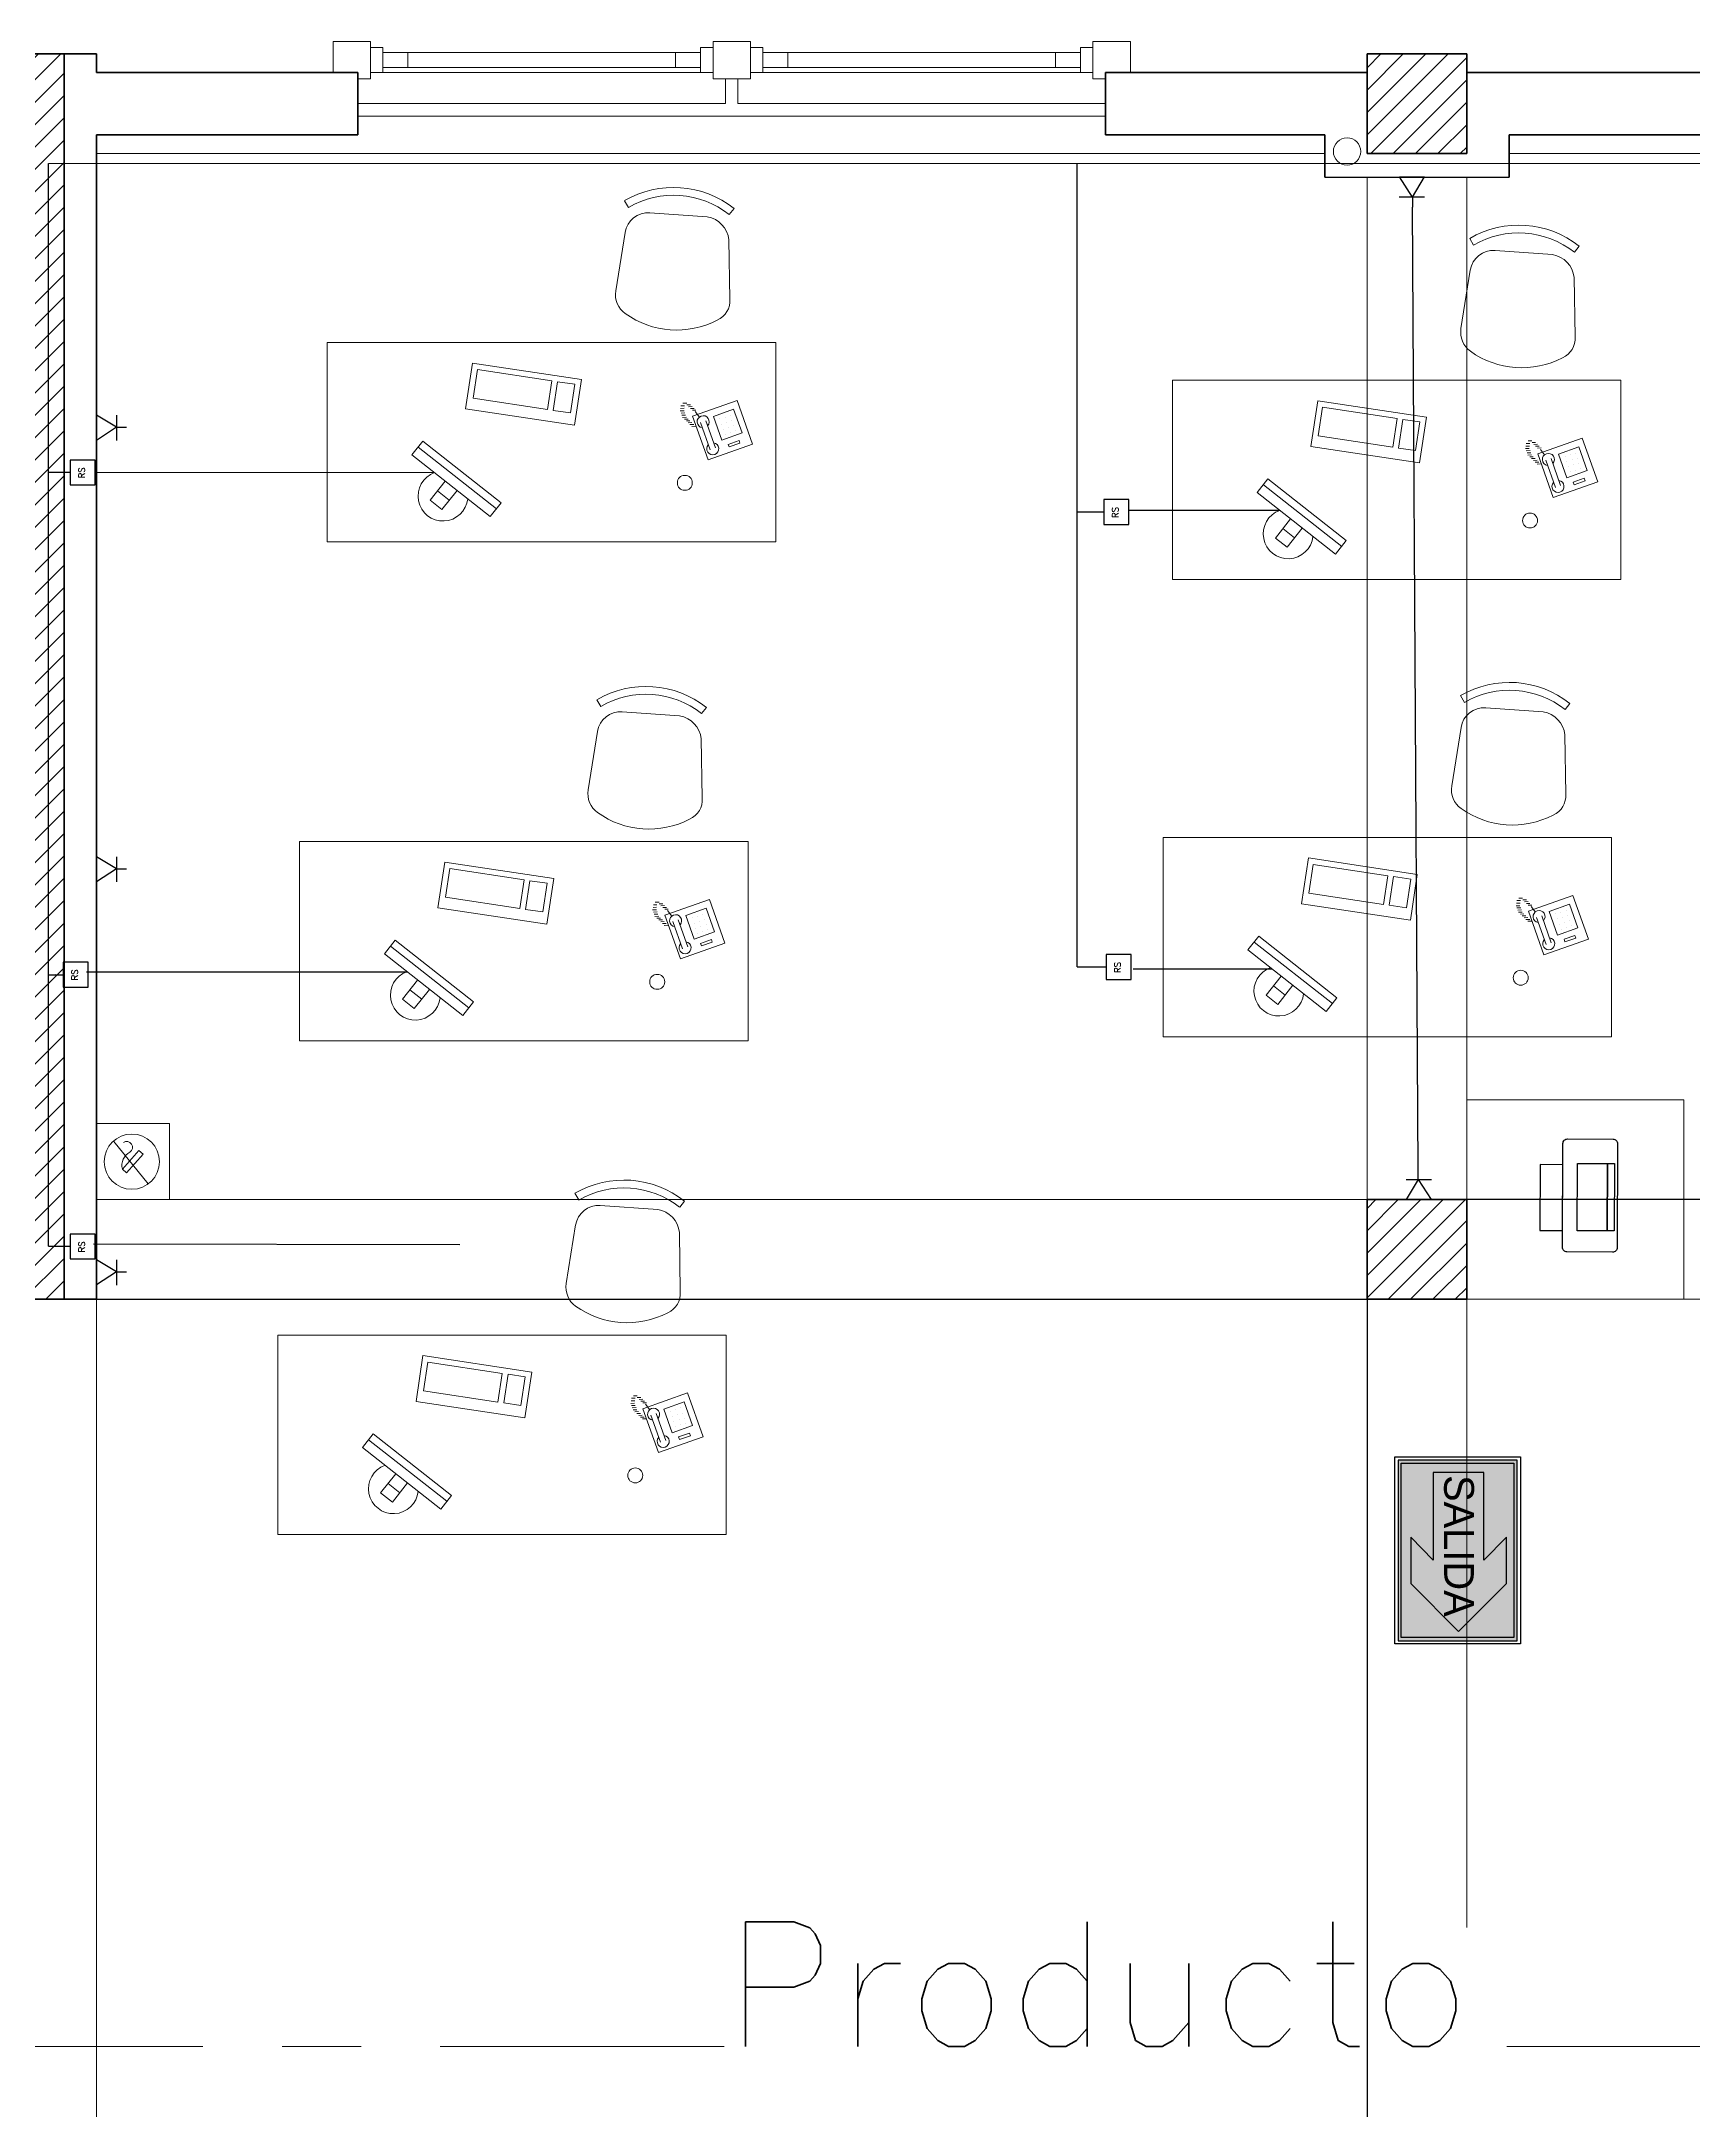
# Model space of a CAD drawing. Extents: x 1009 to 1343, y -172900 to 201.
# Drawn here: x 1100.69 to 1107.32, y 133.48 to 141.79 of the extents above; entities that cross this region are included whole.
import ezdxf

# ---------------------------------------------------------------- set-up
doc = ezdxf.new("R2010")
doc.units = 0
doc.header["$LTSCALE"] = 0.5
doc.linetypes.add('CENTER', pattern=[50.8, 31.75, -6.35, 6.35, -6.35])
doc.linetypes.add('TRAZOS2', pattern=[0.375, 0.25, -0.125])
doc.layers.get('0').update_dxf_attribs({"linetype": 'CONTINUOUS'})
for name, color, linetype in [('BRIGADAS', 8, 'TRAZOS2'), ('Cableado', 100, 'CONTINUOUS'), ('Electricidad', 50, 'CONTINUOUS'), ('MARCO_FONDO_NEGRO', 7, 'CONTINUOUS'), ('SEÑAL_FONDO_FIGURAS', 254, 'CONTINUOUS'), ('SEÑAL_FONDO_NEGRO', 7, 'CONTINUOUS'), ('SEÑAL_FONDO_VERDE', 86, 'CONTINUOUS')]:
    doc.layers.add(name, color=color, linetype=linetype)
for name, color, linetype, lineweight in [('Carpintería', 55, 'CONTINUOUS', 20), ('Detalles .05', 243, 'CONTINUOUS', 5), ('Detalles 01', 8, 'CONTINUOUS', 9), ('Equipamiento movil', 33, 'CONTINUOUS', 9), ('Muros corte', 7, 'CONTINUOUS', 40), ('Sist. contra incendio', 1, 'CONTINUOUS', 18), ('Tratamiento pisos', 251, 'CONTINUOUS', 9), ('Vidrios', 147, 'CONTINUOUS', 13)]:
    doc.layers.add(name, color=color, linetype=linetype, lineweight=lineweight)
doc.styles.add('franklin gothic medium', font='framd.ttf')
doc.styles.add('Texto 5 mm', font='simplex.shx', dxfattribs={"height": 0.5})
pattern_1 = [(45, (7.367904, 13.52993), (-0.0449012806, 0.0449012806), [])]

# ---------------------------------------------------------------- blocks, each defined once
blk = doc.blocks.new('TELEFONO')
at = {"layer": 'Detalles .05'}
for p, q in [((0.139, 0.134), (-0.098, 0.134)), ((-0.098, 0.134), (-0.098, -0.099)), ((0.081, 0.108), (0.023, 0.108)), ((0.023, 0.108), (0.023, 0.094)), ((0.081, 0.094), (0.081, 0.108)), ((0.139, -0.099), (0.139, 0.134)), ((-0.071, 0.089), (-0.071, -0.055)), ((-0.043, 0.089), (-0.043, -0.055)), ((0.108, 0.063), (0, 0.063)), ((0, 0.063), (0, -0.063)), ((0.023, 0.094), (0.081, 0.094)), ((0.027, 0.041), (0.027, 0.041)), ((0.027, 0.014), (0.027, 0.014)), ((0.054, 0.041), (0.054, 0.041)), ((0.054, 0.014), (0.054, 0.014)), ((0.081, 0.041), (0.081, 0.041)), ((0.081, 0.014), (0.081, 0.014)), ((0.108, -0.063), (0.108, 0.063)), ((-0.124, -0.093), (-0.141, -0.098)), ((-0.118, -0.081), (-0.135, -0.087)), ((-0.112, -0.07), (-0.129, -0.075)), ((-0.106, -0.058), (-0.124, -0.064)), ((-0.101, -0.047), (-0.118, -0.052)), ((-0.098, -0.099), (0.139, -0.099)), ((-0.067, -0.083), (-0.078, -0.116)), ((0, -0.063), (0.108, -0.063)), ((0.027, -0.013), (0.027, -0.013)), ((0.027, -0.04), (0.027, -0.04)), ((0.054, -0.013), (0.054, -0.013)), ((0.054, -0.04), (0.054, -0.04)), ((0.081, -0.013), (0.081, -0.013)), ((0.081, -0.04), (0.081, -0.04)), ((-0.129, -0.104), (-0.147, -0.11)), ((-0.129, -0.116), (-0.147, -0.121)), ((-0.129, -0.127), (-0.147, -0.133)), ((-0.129, -0.139), (-0.147, -0.145)), ((-0.124, -0.15), (-0.141, -0.156)), ((-0.118, -0.162), (-0.135, -0.168)), ((-0.104, -0.17), (-0.122, -0.176)), ((-0.089, -0.156), (-0.106, -0.162)), ((-0.083, -0.145), (-0.101, -0.15)), ((-0.078, -0.133), (-0.095, -0.139)), ((-0.072, -0.121), (-0.089, -0.127))]:
    blk.add_line(p, q, dxfattribs=at)
for centre, start, end in [((-0.057, 0.089), 298.4915, 241.5085), ((-0.057, -0.055), 118.4915, 61.5085)]:
    blk.add_arc(centre, 0.0302, start, end, dxfattribs=at)
blk = doc.blocks.new('RECTANG')
for p, q in [((1, 1), (0, 1)), ((0, 1), (0, 0)), ((1, 0), (1, 1)), ((0, 0), (1, 0))]:
    blk.add_line(p, q)
blk = doc.blocks.new('KEYBOARD', base_point=(60, 294))
for p, xscale, yscale, zscale in [((60, 294), 19, 8, 19), ((61, 295), 13, 5, 13), ((75, 295), 3, 5, 3)]:
    blk.add_blockref('RECTANG', p, dxfattribs=dict(xscale=xscale, yscale=yscale, zscale=zscale))
blk = doc.blocks.new('silla compu')
for p, q in [((-0.1982, 0.1308), (-0.2154, -0.1066)), ((0.255, 0.0583), (0.1971, -0.1726)), ((-0.2253, -0.2074), (-0.2468, -0.23)), ((0.0915, -0.2423), (-0.1368, -0.2057)), ((0.1752, -0.2715), (0.1885, -0.2997))]:
    blk.add_line(p, q)
for centre, radius, start, end in [((-0.1049, 0.1241), 0.0936, 112.49672, 175.87343), ((-0.0054, -0.1162), 0.3537, 49.31066, 112.49672), ((0.1754, 0.0846), 0.0838, 341.69279, 53.55182), ((-0.122, -0.1133), 0.0936, 175.87343, 260.90369), ((0.022, 0.0547), 0.3916, 226.64553, 295.16185), ((0.0221, 0.0552), 0.3607, 226.69723, 295.11015), ((0.0985, -0.138), 0.1045, 266.18787, 340.64976)]:
    blk.add_arc(centre, radius, start, end)
blk = doc.blocks.new('A$C4F586106')
at = {"layer": 'SEÑAL_FONDO_FIGURAS'}
h = blk.add_hatch(color=256, dxfattribs=at)
h.paths.add_polyline_path([(1.092, 0.238), (0.029, 0.238), (0.029, 1.85), (1.092, 1.85)])
h.paths.add_polyline_path([(1.063, 1.821), (0.058, 1.821), (0.058, 0.267), (1.063, 0.267)], flags=16)
h.paths.add_polyline_path([(0.807, 1.55), (0.807, 0.438), (0.287, 0.438), (0.287, 1.55)], flags=8)
blk.add_hatch(color=256, dxfattribs=at).paths.add_polyline_path([(0.553, 1.768), (0.126, 1.339), (0.126, 0.925), (0.327, 1.132), (0.327, 0.349), (0.553, 0.349), (0.778, 0.349), (0.778, 1.132), (0.979, 0.925), (0.979, 1.339)])
at = {"layer": 'SEÑAL_FONDO_VERDE'}
h = blk.add_hatch(color=256, dxfattribs=at)
h.paths.add_polyline_path([(0.058, 0.267), (0.058, 1.821), (1.063, 1.821), (1.063, 0.267)])
h.paths.add_polyline_path([(0.327, 0.349), (0.553, 0.349), (0.778, 0.349), (0.778, 1.132), (0.979, 0.925), (0.979, 1.339), (0.553, 1.768), (0.126, 1.339), (0.126, 0.925), (0.327, 1.132)], flags=16)
at = {"layer": 'MARCO_FONDO_NEGRO'}
blk.add_lwpolyline([(1.121, 1.879), (1.121, 0.209), (0, 0.209), (0, 1.879)], close=True, dxfattribs=at)
at = {"layer": 'SEÑAL_FONDO_FIGURAS'}
blk.add_lwpolyline([(1.092, 1.85), (0.029, 1.85), (0.029, 0.238), (1.092, 0.238)], close=True, dxfattribs=at)
at = {"layer": 'SEÑAL_FONDO_NEGRO'}
blk.add_lwpolyline([(1.063, 1.821), (1.063, 0.267), (0.058, 0.267), (0.058, 1.821)], close=True, dxfattribs=at)
at = {"layer": 'SEÑAL_FONDO_VERDE'}
for points in [[(1.063, 1.821), (1.063, 0.267), (0.058, 0.267), (0.058, 1.821)], [(0.553, 0.349), (0.778, 0.349), (0.778, 1.132), (0.979, 0.925), (0.979, 1.339), (0.553, 1.768), (0.126, 1.339), (0.126, 0.925), (0.327, 1.132), (0.327, 0.349)], [(0.553, 0.349), (0.778, 0.349), (0.778, 1.132), (0.979, 0.925), (0.979, 1.339), (0.553, 1.768), (0.126, 1.339), (0.126, 0.925), (0.327, 1.132), (0.327, 0.349)]]:
    blk.add_lwpolyline(points, close=True, dxfattribs=at)
at = {"layer": 'SEÑAL_FONDO_VERDE', "style": 'franklin gothic medium'}
blk.add_text('SALIDA', height=0.2658, rotation=90, dxfattribs=at).set_placement((0.681, 0.372))

msp = doc.modelspace()

# ---------------------------------------------------------------- hatches: boundary and pattern name
at = {"layer": 'Detalles 01'}
h = msp.add_hatch(dxfattribs=at)
h.set_pattern_fill('ANSI31', color=256, scale=0.02, style=0)
h.set_pattern_definition(pattern_1)
h.paths.add_polyline_path([(1100.5435, 136.735), (1100.7835, 136.735), (1100.7835, 141.735), (1100.5435, 141.735)])
h = msp.add_hatch(dxfattribs=at)
h.set_pattern_fill('ANSI31', color=256, scale=0.02, style=0)
h.set_pattern_definition(pattern_1)
h.paths.add_polyline_path([(1106.0135, 141.735), (1106.0135, 141.335), (1106.4135, 141.335), (1106.4135, 141.735)])
h = msp.add_hatch(dxfattribs=at)
h.set_pattern_fill('ANSI31', color=256, scale=0.02, style=0)
h.set_pattern_definition(pattern_1)
h.paths.add_polyline_path([(1106.0135, 136.735), (1106.4135, 136.735), (1106.4135, 137.135), (1106.0135, 137.135)])

# ---------------------------------------------------------------- linework, layer by layer
at = {"layer": 'Cableado'}
for p, q in [((1100.7208, 141.2951), (1128.4807, 141.297)), ((1100.7208, 136.9481), (1100.7208, 141.2951)), ((1104.8498, 138.0698), (1104.8498, 141.2954)), ((1100.9087, 140.1042), (1100.8087, 140.1042)), ((1100.8087, 140.1042), (1100.8087, 140.0042)), ((1100.9087, 140.0042), (1100.9087, 140.1042)), ((1100.7208, 140.0558), (1100.8087, 140.0558)), ((1100.7757, 140.0558), (1100.7757, 140.0558)), ((1100.8087, 140.0042), (1100.9087, 140.0042)), ((1102.2708, 140.0534), (1100.9087, 140.0543)), ((1105.0569, 139.9451), (1104.9569, 139.9451)), ((1104.9569, 139.9451), (1104.9569, 139.8451)), ((1105.0569, 139.8451), (1105.0569, 139.9451)), ((1104.8498, 139.8967), (1104.9569, 139.8967)), ((1104.9239, 139.8967), (1104.9239, 139.8967)), ((1104.9569, 139.8451), (1105.0569, 139.8451)), ((1105.6632, 139.9021), (1105.0569, 139.9021)), ((1100.8805, 138.0883), (1100.7805, 138.0883)), ((1100.7805, 138.0883), (1100.7805, 137.9883)), ((1100.8805, 137.9883), (1100.8805, 138.0883)), ((1105.0661, 138.1183), (1104.9661, 138.1183)), ((1104.9661, 138.1183), (1104.9661, 138.0183)), ((1105.0661, 138.0183), (1105.0661, 138.1183)), ((1100.7208, 138.0368), (1100.7835, 138.0368)), ((1100.7475, 138.0399), (1100.7475, 138.0399)), ((1102.162, 138.0483), (1100.8735, 138.0483)), ((1104.8498, 138.0698), (1104.9661, 138.0698)), ((1104.9331, 138.0698), (1104.9331, 138.0698)), ((1104.9661, 138.0183), (1105.0661, 138.0183)), ((1105.0751, 138.0608), (1105.6328, 138.0608)), ((1100.7805, 137.9883), (1100.8805, 137.9883)), ((1100.7208, 136.9481), (1100.8087, 136.9481)), ((1100.7757, 136.9481), (1100.7757, 136.9481)), ((1100.9087, 136.9965), (1100.8087, 136.9965)), ((1100.8087, 136.9965), (1100.8087, 136.8965)), ((1102.3721, 136.9535), (1100.9017, 136.9564)), ((1100.9087, 136.8965), (1100.9087, 136.9965)), ((1100.8087, 136.8965), (1100.9087, 136.8965))]:
    msp.add_line(p, q, dxfattribs=at)
at = {"layer": 'Cableado', "color": 0}
msp.add_line((1105.8435, 141.24), (1106.5835, 141.24), dxfattribs=at)
at = {"layer": 'Cableado'}
msp.add_lwpolyline([(1106.798, 136.9429), (1106.7999, 137.3603, -0.414214), (1106.818, 137.3782), (1107.0011, 137.3774, -0.414214), (1107.0191, 137.3593), (1107.0172, 136.9419, -0.414214), (1106.9991, 136.924), (1106.816, 136.9248, -0.414214)], format="xyb", close=True, dxfattribs=at)
for points in [[(1106.7984, 137.0109), (1106.7995, 137.2748), (1106.7087, 137.2752), (1106.7075, 137.0113)], [(1106.8575, 137.01), (1106.8588, 137.2799), (1106.9783, 137.2793), (1106.9771, 137.0094)], [(1106.9771, 137.0094), (1106.9783, 137.2793), (1107.0062, 137.2792), (1107.005, 137.0093)]]:
    msp.add_lwpolyline(points, close=True, dxfattribs=at)
at = {"layer": 'Carpintería'}
for p, q in [((1102.0135, 141.785), (1101.8635, 141.785)), ((1101.8635, 141.785), (1101.8635, 141.66)), ((1102.0135, 141.785), (1102.0135, 141.635)), ((1102.0135, 141.76), (1102.0635, 141.76)), ((1102.0635, 141.76), (1102.0635, 141.66)), ((1102.0635, 141.74), (1103.3385, 141.74)), ((1102.1635, 141.74), (1102.1635, 141.68)), ((1103.2385, 141.74), (1103.2385, 141.68)), ((1103.3885, 141.76), (1103.3385, 141.76)), ((1103.3385, 141.66), (1103.3385, 141.76)), ((1103.5385, 141.785), (1103.3885, 141.785)), ((1103.3885, 141.785), (1103.3885, 141.635)), ((1103.5385, 141.785), (1103.5385, 141.635)), ((1103.5385, 141.76), (1103.5885, 141.76)), ((1103.5885, 141.76), (1103.5885, 141.66)), ((1103.5885, 141.74), (1104.8635, 141.74)), ((1103.6885, 141.74), (1103.6885, 141.68)), ((1104.7635, 141.74), (1104.7635, 141.68)), ((1104.8635, 141.76), (1104.8635, 141.66)), ((1104.9135, 141.76), (1104.8635, 141.76)), ((1104.9135, 141.785), (1104.9135, 141.635)), ((1104.9135, 141.785), (1105.0635, 141.785)), ((1105.0635, 141.785), (1105.0635, 141.66)), ((1102.0635, 141.66), (1102.0135, 141.66)), ((1102.0635, 141.68), (1103.3385, 141.68)), ((1103.3385, 141.66), (1103.3885, 141.66)), ((1103.5885, 141.66), (1103.5385, 141.66)), ((1103.5885, 141.68), (1104.8635, 141.68)), ((1104.8635, 141.66), (1104.9135, 141.66)), ((1102.0135, 141.635), (1101.9635, 141.635)), ((1103.5385, 141.635), (1103.3885, 141.635)), ((1104.9135, 141.635), (1104.9635, 141.635))]:
    msp.add_line(p, q, dxfattribs=at)
at = {"layer": 'Detalles 01'}
for p, q in [((1103.3385, 141.66), (1102.0635, 141.66)), ((1104.8635, 141.66), (1103.5885, 141.66)), ((1103.4385, 141.635), (1103.4385, 141.535)), ((1103.4885, 141.635), (1103.4885, 141.535)), ((1103.4385, 141.535), (1101.9635, 141.535)), ((1104.9635, 141.535), (1103.4885, 141.535)), ((1104.9635, 141.485), (1101.9635, 141.485))]:
    msp.add_line(p, q, dxfattribs=at)
at = {"layer": 'Detalles 01', "linetype": 'CENTER', "ltscale": 0.1}
for p, q in [((1097.2135, 133.735), (1103.4336, 133.735)), ((1106.574, 133.735), (1113.3403, 133.735))]:
    msp.add_line(p, q, dxfattribs=at)
at = {"layer": 'Detalles 01'}
msp.add_circle((1105.9332, 141.3429), 0.055, dxfattribs=at)
at = {"layer": 'Electricidad'}
for p, q in [((1106.196, 141.1598), (1106.1435, 141.2406)), ((1106.196, 141.1598), (1106.244, 141.2406)), ((1106.244, 141.1598), (1106.1427, 141.1598)), ((1106.196, 141.1598), (1106.196, 141.1197)), ((1106.2188, 137.2559), (1106.196, 141.1197)), ((1100.9943, 140.2356), (1100.9135, 140.2837)), ((1100.9943, 140.2837), (1100.9943, 140.1824)), ((1100.9943, 140.2356), (1100.9135, 140.1832)), ((1100.9135, 138.5113), (1100.9135, 140.1832)), ((1100.9943, 140.2356), (1101.0344, 140.2356)), ((1100.9943, 138.4632), (1100.9135, 138.5113)), ((1100.9943, 138.5113), (1100.9943, 138.41)), ((1100.9943, 138.4632), (1100.9135, 138.4108)), ((1100.9943, 138.4632), (1101.0344, 138.4632)), ((1100.9135, 136.8929), (1100.9135, 138.4108)), ((1106.2188, 137.2158), (1106.2188, 137.2559)), ((1106.1707, 137.2158), (1106.272, 137.2158)), ((1106.2188, 137.2158), (1106.1707, 137.135)), ((1106.2188, 137.2158), (1106.2712, 137.135)), ((1111.1135, 137.135), (1106.2712, 137.135)), ((1100.9943, 136.8449), (1100.9135, 136.8929)), ((1100.9943, 136.8449), (1100.9135, 136.7924)), ((1100.9943, 136.8929), (1100.9943, 136.7916)), ((1100.9943, 136.8449), (1101.0344, 136.8449)), ((1100.9135, 136.735), (1106.0135, 136.735)), ((1106.0135, 136.735), (1106.0135, 130.5963))]:
    msp.add_line(p, q, dxfattribs=at)
for points in [[(1106.1435, 141.2406), (1106.244, 141.2406)], [(1100.9135, 140.1832), (1100.9135, 140.2837)], [(1100.9135, 138.4108), (1100.9135, 138.5113)], [(1106.2712, 137.135), (1106.1707, 137.135)], [(1100.9135, 136.7924), (1100.9135, 136.8929)]]:
    msp.add_lwpolyline(points, dxfattribs=at)
at = {"layer": 'Equipamiento movil'}
for p, q in [((1103.6401, 140.576), (1101.8401, 140.576)), ((1101.8401, 140.576), (1101.8401, 139.776)), ((1103.6401, 140.576), (1103.6401, 139.776)), ((1107.0325, 140.4247), (1105.2325, 140.4247)), ((1105.2325, 140.4247), (1105.2325, 139.6247)), ((1107.0325, 140.4247), (1107.0325, 139.6247)), ((1102.2235, 140.1797), (1102.1802, 140.1247)), ((1102.2235, 140.1797), (1102.5378, 139.9324)), ((1102.4946, 139.8774), (1102.1802, 140.1247)), ((1102.2049, 140.1561), (1102.5193, 139.9088)), ((1102.3138, 140.0196), (1102.2531, 139.9424)), ((1105.6159, 140.0284), (1105.5726, 139.9734)), ((1105.5973, 140.0048), (1105.9117, 139.7575)), ((1105.6159, 140.0284), (1105.9302, 139.7811)), ((1102.2531, 139.9424), (1102.3002, 139.9053)), ((1102.33, 139.9432), (1102.2829, 139.9803)), ((1102.3609, 139.9825), (1102.3002, 139.9053)), ((1102.5378, 139.9324), (1102.4946, 139.8774)), ((1105.887, 139.7261), (1105.5726, 139.9734)), ((1105.7062, 139.8683), (1105.6455, 139.7911)), ((1105.7224, 139.7919), (1105.6753, 139.829)), ((1105.7534, 139.8312), (1105.6926, 139.754)), ((1101.8401, 139.776), (1103.6401, 139.776)), ((1105.6455, 139.7911), (1105.6926, 139.754)), ((1105.9302, 139.7811), (1105.887, 139.7261)), ((1105.2325, 139.6247), (1107.0325, 139.6247)), ((1106.9952, 138.5888), (1105.1952, 138.5888)), ((1105.1952, 138.5888), (1105.1952, 137.7888)), ((1106.9952, 138.5888), (1106.9952, 137.7888)), ((1103.5292, 138.5724), (1101.7292, 138.5724)), ((1101.7292, 138.5724), (1101.7292, 137.7724)), ((1103.5292, 138.5724), (1103.5292, 137.7724)), ((1102.1126, 138.1762), (1102.0693, 138.1211)), ((1102.1126, 138.1762), (1102.427, 137.9288)), ((1105.5786, 138.1925), (1105.5353, 138.1375)), ((1105.56, 138.1689), (1105.8744, 137.9216)), ((1105.5786, 138.1925), (1105.8929, 137.9452)), ((1102.3837, 137.8738), (1102.0693, 138.1211)), ((1102.0941, 138.1526), (1102.4084, 137.9053)), ((1105.8497, 137.8901), (1105.5353, 138.1375)), ((1102.2029, 138.016), (1102.1422, 137.9389)), ((1105.6689, 138.0324), (1105.6082, 137.9552)), ((1102.1422, 137.9389), (1102.1894, 137.9018)), ((1102.2192, 137.9396), (1102.172, 137.9767)), ((1102.2501, 137.9789), (1102.1894, 137.9018)), ((1102.427, 137.9288), (1102.3837, 137.8738)), ((1105.6082, 137.9552), (1105.6553, 137.9181)), ((1105.6851, 137.956), (1105.638, 137.9931)), ((1105.7161, 137.9953), (1105.6553, 137.9181)), ((1105.8929, 137.9452), (1105.8497, 137.8901)), ((1101.7292, 137.7724), (1103.5292, 137.7724)), ((1105.1952, 137.7888), (1106.9952, 137.7888)), ((1106.4135, 137.535), (1106.4135, 136.735)), ((1107.2849, 137.535), (1106.4135, 137.535)), ((1106.4135, 137.535), (1106.4135, 136.735)), ((1107.2849, 137.535), (1107.2849, 136.735)), ((1106.4135, 136.735), (1107.2849, 136.735)), ((1103.4413, 136.5907), (1101.6413, 136.5907)), ((1101.6413, 136.5907), (1101.6413, 135.7907)), ((1103.4413, 136.5907), (1103.4413, 135.7907)), ((1102.0246, 136.1944), (1101.9813, 136.1394)), ((1102.0061, 136.1708), (1102.3204, 135.9235)), ((1102.0246, 136.1944), (1102.339, 135.9471)), ((1102.2957, 135.8921), (1101.9813, 136.1394)), ((1102.1149, 136.0343), (1102.0542, 135.9571)), ((1102.0542, 135.9571), (1102.1014, 135.92)), ((1102.1312, 135.9579), (1102.084, 135.995)), ((1102.1621, 135.9972), (1102.1014, 135.92)), ((1102.339, 135.9471), (1102.2957, 135.8921)), ((1101.6413, 135.7907), (1103.4413, 135.7907))]:
    msp.add_line(p, q, dxfattribs=at)
for centre in [(1103.2753, 140.0126), (1106.6677, 139.8613), (1103.1644, 138.0091), (1106.6304, 138.0254), (1103.0764, 136.0273)]:
    msp.add_circle(centre, 0.03, dxfattribs=at)
for centre in [(1102.3045, 139.9593), (1105.6969, 139.8079), (1102.1936, 137.9557), (1105.6596, 137.972), (1102.1057, 135.9739)]:
    msp.add_arc(centre, 0.1, 109.69164, 353.91958, dxfattribs=at)
at = {"layer": 'Muros corte'}
for p, q in [((1100.9135, 141.735), (1100.4135, 141.735)), ((1100.7835, 141.735), (1100.7835, 136.735)), ((1100.9135, 141.735), (1100.9135, 141.66)), ((1106.4135, 141.735), (1106.0135, 141.735)), ((1106.0135, 141.335), (1106.0135, 141.735)), ((1106.4135, 141.735), (1106.4135, 141.335)), ((1101.9635, 141.66), (1100.9135, 141.66)), ((1101.9635, 141.66), (1101.9635, 141.41)), ((1106.0135, 141.66), (1104.9635, 141.66)), ((1104.9635, 141.66), (1104.9635, 141.41)), ((1107.4635, 141.66), (1106.4135, 141.66)), ((1100.9135, 141.41), (1100.9135, 136.735)), ((1101.9635, 141.41), (1100.9135, 141.41)), ((1105.8435, 141.41), (1104.9635, 141.41)), ((1105.8435, 141.41), (1105.8435, 141.24)), ((1107.4635, 141.41), (1106.5835, 141.41)), ((1106.5835, 141.41), (1106.5835, 141.24)), ((1106.4135, 141.335), (1106.0135, 141.335)), ((1106.3835, 141.335), (1106.0135, 141.335)), ((1106.4135, 137.135), (1106.0135, 137.135)), ((1106.0135, 136.735), (1106.0135, 137.135)), ((1106.4135, 136.735), (1106.4135, 137.135)), ((1100.9135, 136.735), (1100.4135, 136.735)), ((1106.4135, 136.735), (1106.0135, 136.735))]:
    msp.add_line(p, q, dxfattribs=at)
at = {"layer": 'Sist. contra incendio'}
msp.add_line((1100.9832, 137.368), (1101.1216, 137.1979), dxfattribs=at)
at = {"layer": 'Sist. contra incendio', "color": 0}
for points in [[(1100.9135, 137.4404), (1101.207, 137.4404), (1101.207, 137.135), (1100.9135, 137.135)], [(1101.0348, 137.2422), (1101.0177, 137.2574), (1101.084, 137.3323), (1101.1011, 137.3171)]]:
    msp.add_lwpolyline(points, close=True, dxfattribs=at)
at = {"layer": 'Sist. contra incendio'}
msp.add_circle((1101.0557, 137.287), 0.1108, dxfattribs=at)
at = {"layer": 'Sist. contra incendio', "color": 0}
for centre, radius, start, end in [((1101.0352, 137.3447), 0.0234, 303.37827, 123.37827), ((1101.0755, 137.2722), 0.0596, 117.39951, 194.42182)]:
    msp.add_arc(centre, radius, start, end, dxfattribs=at)
at = {"layer": 'Tratamiento pisos'}
for p, q in [((1105.8435, 141.335), (1100.9135, 141.335)), ((1106.5835, 141.335), (1111.3435, 141.335)), ((1106.0135, 141.24), (1106.0135, 137.135)), ((1106.4135, 141.24), (1106.4135, 137.135)), ((1106.4135, 138.153), (1106.4135, 138.1527)), ((1100.9135, 137.135), (1106.0135, 137.135)), ((1106.4135, 137.135), (1111.1135, 137.135)), ((1100.9135, 136.735), (1100.9135, 130.735)), ((1100.9135, 136.735), (1106.0135, 136.735)), ((1106.0135, 136.735), (1106.0135, 134.2126)), ((1106.4135, 136.735), (1108.9135, 136.735)), ((1106.4135, 136.735), (1106.4135, 134.2126))]:
    msp.add_line(p, q, dxfattribs=at)

# ---------------------------------------------------------------- block references
at = {"layer": 'BRIGADAS', "xscale": 0.4499999999998181, "yscale": 0.4499999999998181, "zscale": 0.4499999999998181, "rotation": 180}
msp.add_blockref('A$C4F586106', (1106.6294, 136.1963), dxfattribs=at)
at = {"layer": 'Detalles .05', "xscale": -0.8, "yscale": 0.8, "zscale": 0.8, "rotation": 199.5246331456691}
for p in [(1103.4066, 140.2318), (1106.799, 140.0805), (1106.7617, 138.2446), (1103.2957, 138.2283), (1103.2077, 136.2465)]:
    msp.add_blockref('TELEFONO', p, dxfattribs=at)
at = {"layer": 'Equipamiento movil', "xscale": -1, "rotation": 166.8178875390342}
for p in [(1103.221, 140.8653), (1106.6134, 140.7139), (1103.1101, 138.8617), (1106.5761, 138.878), (1103.0221, 136.8799)]:
    msp.add_blockref('silla compu', p, dxfattribs=at)
at = {"layer": 'Equipamiento movil', "xscale": -0.02326153846132684, "yscale": 0.02326153846151868, "zscale": 0.02326153846153847, "rotation": 171.4219653329421}
for p in [(1102.423, 140.4937), (1105.8154, 140.3424), (1105.7781, 138.5065), (1102.3121, 138.4902), (1102.2241, 136.5084)]:
    msp.add_blockref('KEYBOARD', p, dxfattribs=at)

# ---------------------------------------------------------------- texts
at = {"layer": 'Cableado', "char_height": 0.02526, "attachment_point": 1, "rotation": 90, "style": 'Texto 5 mm'}
for insert in [(1100.842, 140.0305), (1104.9901, 139.8713), (1104.9993, 138.0445), (1100.8137, 138.0146), (1100.842, 136.9227)]:
    msp.add_mtext_dynamic_manual_height_columns('RS', width=19.34546, gutter_width=2.5, heights=[0], dxfattribs=dict(at, insert=insert))
at = {"layer": 'Vidrios', "color": 0, "style": 'Texto 5 mm'}
msp.add_text('Producto', height=0.5, dxfattribs=at).set_placement((1103.4336, 133.735))

doc.saveas('drawing.dxf')
